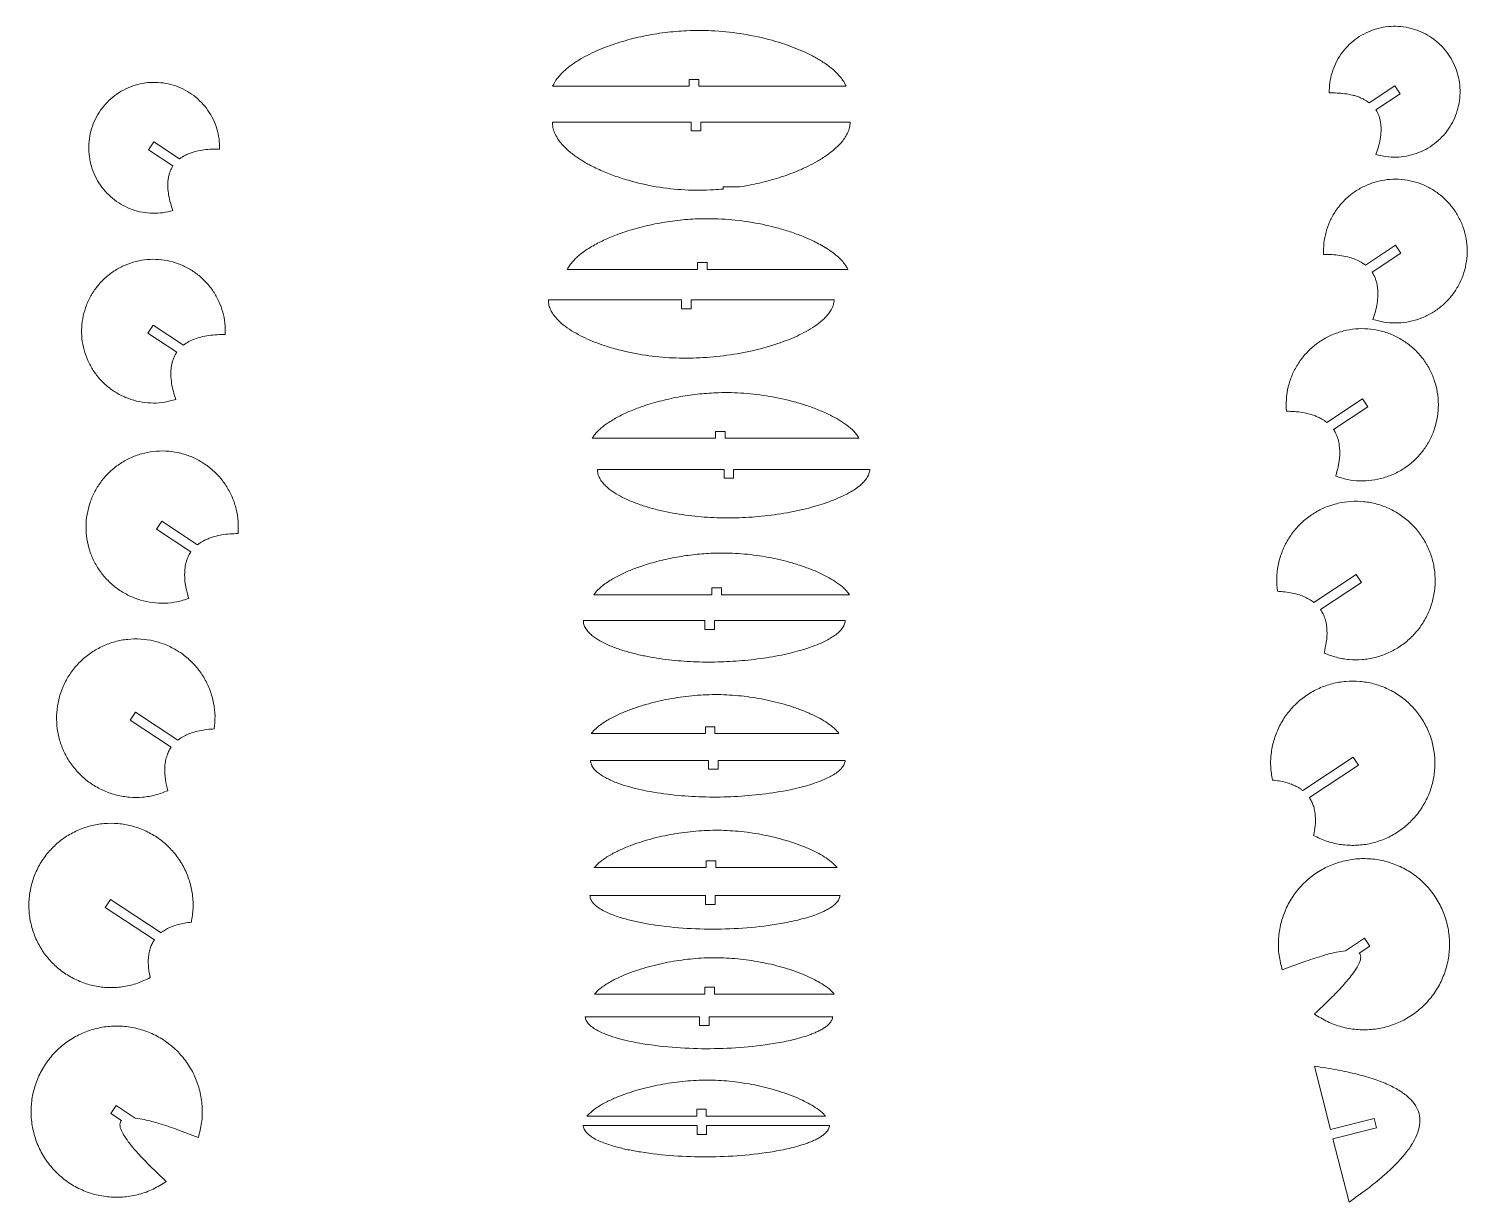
# Model space of a CAD drawing. Header units: millimetres. Extents: x 5 to 1149, y -277 to 912.
# Drawn here: x 5.4 to 456.5, y 113.4 to 481.4 of the extents above; entities that cross this region are included whole.
import ezdxf

# ---------------------------------------------------------------- set-up
doc = ezdxf.new("R2010")
doc.units = ezdxf.units.MM

msp = doc.modelspace()

# ---------------------------------------------------------------- linework, layer by layer
at = {"color": 7, "linetype": 'Continuous', "lineweight": 15}
for p, q in [((212.48, 465.52), (215.48, 465.52)), ((212.48, 463.38), (212.48, 465.52)), ((215.48, 465.52), (215.48, 463.38)), ((212.48, 463.38), (169.65, 463.38)), ((261.68, 463.38), (215.48, 463.38)), ((425.77, 458.18), (433.82, 463.49)), ((435.47, 460.98), (427.85, 455.96)), ((433.82, 463.49), (435.47, 460.98)), ((169.6, 452.14), (213.13, 452.14)), ((213.13, 449.35), (213.13, 452.14)), ((216.13, 452.14), (216.13, 449.35)), ((216.13, 452.14), (262.97, 452.14)), ((216.13, 449.35), (213.13, 449.35)), ((44.61, 445.9), (42.96, 443.39)), ((42.96, 443.39), (50.58, 438.37)), ((52.66, 440.59), (44.61, 445.9)), ((223.13, 431.78), (228.3, 431.78)), ((223.13, 431.12), (223.13, 431.78)), ((424.57, 407.27), (434.05, 413.52)), ((435.7, 411.01), (426.65, 405.05)), ((434.05, 413.52), (435.7, 411.01)), ((215.09, 408.04), (218.09, 408.04)), ((215.09, 405.9), (215.09, 408.04)), ((218.09, 408.04), (218.09, 405.9)), ((215.09, 405.9), (174.2, 405.9)), ((262.29, 405.9), (218.09, 405.9)), ((168.36, 396.37), (210.07, 396.37)), ((210.07, 393.58), (210.07, 396.37)), ((213.07, 393.58), (210.07, 393.58)), ((213.07, 396.37), (213.07, 393.58)), ((213.07, 396.37), (257.95, 396.37)), ((44.37, 388.4), (42.72, 385.89)), ((53.85, 382.14), (44.37, 388.4)), ((42.72, 385.89), (51.76, 379.93)), ((412.48, 357.93), (423.68, 365.33)), ((425.34, 362.82), (414.56, 355.72)), ((423.68, 365.33), (425.34, 362.82)), ((220.78, 352.97), (182.07, 352.97)), ((220.78, 355.11), (223.78, 355.11)), ((220.78, 352.97), (220.78, 355.11)), ((223.78, 355.11), (223.78, 352.97)), ((265.74, 352.97), (223.78, 352.97)), ((183.74, 343.2), (223.41, 343.2)), ((223.41, 340.4), (223.41, 343.2)), ((226.41, 343.2), (226.41, 340.4)), ((226.41, 343.2), (269.14, 343.2)), ((226.41, 340.4), (223.41, 340.4)), ((47.09, 326.96), (45.44, 324.46)), ((58.3, 319.57), (47.09, 326.96)), ((45.44, 324.46), (56.21, 317.36)), ((408.43, 301.46), (421.72, 310.22)), ((423.37, 307.72), (410.52, 299.24)), ((421.72, 310.22), (423.37, 307.72)), ((219.58, 303.89), (182.58, 303.89)), ((219.58, 306.03), (222.58, 306.03)), ((219.58, 303.89), (219.58, 306.03)), ((222.58, 306.03), (222.58, 303.89)), ((262.76, 303.89), (222.58, 303.89)), ((179.32, 295.77), (217.39, 295.77)), ((217.39, 292.98), (217.39, 295.77)), ((220.39, 295.77), (220.39, 292.98)), ((220.39, 295.77), (261.45, 295.77)), ((220.39, 292.98), (217.39, 292.98)), ((38.8, 267.05), (37.15, 264.55)), ((52.09, 258.29), (38.8, 267.05)), ((37.15, 264.55), (50, 256.07)), ((217.56, 262.46), (220.56, 262.46)), ((217.56, 260.32), (217.56, 262.46)), ((220.56, 262.46), (220.56, 260.32)), ((217.56, 260.32), (181.74, 260.32)), ((259.47, 260.32), (220.56, 260.32)), ((404.91, 242.48), (420.75, 252.93)), ((420.75, 252.93), (422.4, 250.43)), ((181.56, 251.95), (218.53, 251.95)), ((218.53, 249.15), (218.53, 251.95)), ((221.53, 249.15), (218.53, 249.15)), ((221.53, 251.95), (221.53, 249.15)), ((221.53, 251.95), (261.44, 251.95)), ((422.4, 250.43), (407, 240.27)), ((217.8, 218.3), (182.73, 218.3)), ((217.8, 220.44), (220.8, 220.44)), ((217.8, 218.3), (217.8, 220.44)), ((220.8, 220.44), (220.8, 218.3)), ((258.88, 218.3), (220.8, 218.3)), ((31, 208.34), (29.35, 205.83)), ((46.84, 197.89), (31, 208.34)), ((181.35, 209.58), (217.62, 209.58)), ((217.62, 206.79), (217.62, 209.58)), ((220.62, 209.58), (220.62, 206.79)), ((220.62, 209.58), (259.79, 209.58)), ((29.35, 205.83), (44.75, 195.67)), ((220.62, 206.79), (217.62, 206.79)), ((418.29, 192.24), (424.29, 196.2)), ((424.29, 196.2), (425.94, 193.69)), ((425.94, 193.69), (422.63, 191.51)), ((217.39, 180.78), (220.39, 180.78)), ((217.39, 178.64), (217.39, 180.78)), ((220.39, 180.78), (220.39, 178.64)), ((217.39, 178.64), (182.76, 178.64)), ((257.99, 178.64), (220.39, 178.64)), ((179.9, 171.55), (215.76, 171.55)), ((215.76, 168.76), (215.76, 171.55)), ((218.76, 171.55), (218.76, 168.76)), ((218.76, 171.55), (257.51, 171.55)), ((218.76, 168.76), (215.76, 168.76)), ((413.66, 136.16), (408.62, 156.04)), ((32.76, 143.68), (31.11, 141.18)), ((31.11, 141.18), (34.42, 138.99)), ((38.76, 139.73), (32.76, 143.68)), ((214.85, 140.38), (180.4, 140.38)), ((214.85, 142.52), (217.85, 142.52)), ((214.85, 140.38), (214.85, 142.52)), ((217.85, 142.52), (217.85, 140.38)), ((255.23, 140.38), (217.85, 140.38)), ((179.26, 137.4), (214.94, 137.4)), ((214.94, 134.61), (214.94, 137.4)), ((217.94, 137.4), (217.94, 134.61)), ((217.94, 137.4), (256.51, 137.4)), ((427.28, 139.61), (413.66, 136.16)), ((428.01, 136.7), (414.4, 133.25)), ((428.01, 136.7), (427.28, 139.61)), ((217.94, 134.61), (214.94, 134.61)), ((419.44, 113.37), (414.4, 133.25))]:
    msp.add_line(p, q, dxfattribs=at)
for points, knots in [([(261.68, 463.38), (261.57, 463.62), (261.24, 464.35), (260.48, 465.54), (259.04, 467.32), (256.9, 469.26), (254.1, 471.22), (250.16, 473.48), (244.95, 475.76), (237.77, 478.08), (229.65, 479.85), (220.68, 480.87), (212.39, 480.93), (204.89, 480.27), (198.16, 479.15), (191.54, 477.5), (186.17, 475.65), (182.02, 473.84), (178.99, 472.27), (176.09, 470.47), (173.81, 468.72), (172.18, 467.12), (170.8, 465.54), (170.09, 464.22), (169.65, 463.38)], [0, 0, 0, 0, 0.00767, 0.023713, 0.04119, 0.074642, 0.108004, 0.141472, 0.20784, 0.274276, 0.362802, 0.451347, 0.538836, 0.605524, 0.672172, 0.738915, 0.805351, 0.838556, 0.871908, 0.905374, 0.938648, 0.956069, 0.972233, 1, 1, 1, 1]), ([(427.86, 441.97), (428.9, 441.71), (430.99, 441.19), (434.22, 441.04), (437.44, 441.36), (440.56, 442.19), (443.52, 443.49), (446.23, 445.24), (448.64, 447.4), (450.68, 449.9), (452.31, 452.69), (453.47, 455.7), (454.16, 458.86), (454.34, 462.08), (454.02, 465.29), (453.2, 468.42), (451.89, 471.39), (450.14, 474.11), (447.99, 476.53), (445.49, 478.57), (442.69, 480.2), (439.68, 481.37), (436.53, 482.06), (433.3, 482.24), (430.09, 481.92), (426.96, 481.1), (424.01, 479.8), (421.28, 478.06), (418.87, 475.91), (416.82, 473.41), (415.19, 470.63), (414.02, 467.61), (413.3, 464.46), (413.24, 462.31), (413.21, 461.24)], [0, 0, 0, 0, 0.0311508, 0.0625053, 0.0936371, 0.1250034, 0.1561335, 0.1874882, 0.2186377, 0.2499677, 0.2811466, 0.3124292, 0.3436581, 0.3748794, 0.4061693, 0.4373484, 0.4687697, 0.5001859, 0.5313226, 0.5626665, 0.5938297, 0.6251356, 0.6563405, 0.6875891, 0.7188521, 0.7500434, 0.7813622, 0.8125156, 0.843868, 0.8750008, 0.9063668, 0.9374964, 0.9688539, 1, 1, 1, 1]), ([(50.57, 424.38), (49.53, 424.12), (47.44, 423.6), (44.21, 423.45), (41, 423.77), (37.88, 424.6), (34.92, 425.9), (32.2, 427.65), (29.79, 429.81), (27.75, 432.31), (26.13, 435.1), (24.96, 438.11), (24.27, 441.27), (24.09, 444.49), (24.41, 447.71), (25.23, 450.83), (26.54, 453.8), (28.29, 456.52), (30.45, 458.94), (32.95, 460.98), (35.74, 462.61), (38.75, 463.78), (41.91, 464.47), (45.13, 464.65), (48.34, 464.33), (51.47, 463.51), (54.43, 462.21), (57.15, 460.47), (59.56, 458.32), (61.61, 455.82), (63.24, 453.04), (64.41, 450.02), (65.13, 446.87), (65.19, 444.72), (65.22, 443.65)], [0, 0, 0, 0, 0.031151, 0.062505, 0.093637, 0.125004, 0.156134, 0.187488, 0.218638, 0.249968, 0.281147, 0.312429, 0.343658, 0.374879, 0.406169, 0.437348, 0.46877, 0.500186, 0.531323, 0.562666, 0.59383, 0.625136, 0.65634, 0.687589, 0.718852, 0.750043, 0.781362, 0.812516, 0.843868, 0.875001, 0.906367, 0.937496, 0.968854, 1, 1, 1, 1]), ([(413.21, 461.24), (414.03, 461.25), (415.67, 461.27), (418.11, 461.06), (420.16, 460.68), (421.78, 460.23), (422.98, 459.78), (424.34, 459.16), (425.23, 458.55), (425.77, 458.18)], [0, 0, 0, 0, 0.186297, 0.373076, 0.55731, 0.659403, 0.756553, 0.849389, 1, 1, 1, 1]), ([(427.85, 455.96), (428.03, 455.67), (428.39, 455.09), (428.79, 454.14), (429.13, 453.08), (429.36, 451.89), (429.49, 450.58), (429.48, 448.86), (429.24, 446.75), (428.69, 444.32), (428.14, 442.75), (427.86, 441.97)], [0, 0, 0, 0, 0.069823, 0.140718, 0.213646, 0.299702, 0.389993, 0.485398, 0.655534, 0.828292, 1, 1, 1, 1]), ([(169.6, 452.14), (169.6, 451.83), (169.61, 450.96), (169.93, 449.53), (170.67, 447.78), (171.83, 446.02), (173.34, 444.3), (175.33, 442.49), (177.8, 440.68), (181.03, 438.74), (184.75, 436.91), (188.97, 435.23), (194.74, 433.36), (202.12, 431.69), (211.11, 430.68), (218.16, 430.7), (222.15, 431.04), (223.13, 431.12)], [0, 0, 0, 0, 0.015145, 0.04202, 0.070757, 0.106815, 0.144023, 0.181739, 0.237217, 0.292303, 0.364613, 0.438734, 0.512843, 0.658769, 0.805581, 0.951873, 1, 1, 1, 1]), ([(228.3, 431.78), (230.37, 432.15), (234.53, 432.89), (240.64, 434.58), (245.72, 436.42), (249.73, 438.23), (252.75, 439.83), (255.62, 441.64), (257.89, 443.4), (259.54, 444.98), (260.68, 446.29), (261.66, 447.68), (262.43, 449.23), (262.89, 450.72), (262.94, 451.73), (262.97, 452.14)], [0, 0, 0, 0, 0.148603, 0.297812, 0.446608, 0.529553, 0.607694, 0.687902, 0.768066, 0.809922, 0.848803, 0.890776, 0.929308, 0.97063, 1, 1, 1, 1]), ([(65.22, 443.65), (64.4, 443.66), (62.76, 443.68), (60.32, 443.47), (58.27, 443.1), (56.65, 442.64), (55.45, 442.19), (54.09, 441.57), (53.21, 440.96), (52.66, 440.59)], [0, 0, 0, 0, 0.186295, 0.373076, 0.55731, 0.659402, 0.756552, 0.849388, 1, 1, 1, 1]), ([(50.58, 438.37), (50.4, 438.08), (50.05, 437.5), (49.64, 436.55), (49.3, 435.49), (49.07, 434.3), (48.95, 432.99), (48.95, 431.27), (49.19, 429.16), (49.74, 426.73), (50.29, 425.16), (50.57, 424.38)], [0, 0, 0, 0, 0.069823, 0.140718, 0.213645, 0.299702, 0.389993, 0.485398, 0.655533, 0.828292, 1, 1, 1, 1]), ([(426.94, 390.24), (428.08, 389.92), (430.38, 389.28), (433.96, 389.03), (437.54, 389.31), (441.02, 390.16), (444.33, 391.55), (447.38, 393.44), (450.09, 395.79), (452.39, 398.54), (454.23, 401.62), (455.56, 404.94), (456.35, 408.44), (456.58, 412.02), (456.24, 415.59), (455.34, 419.07), (453.89, 422.36), (451.94, 425.38), (449.55, 428.06), (446.76, 430.31), (443.65, 432.11), (440.3, 433.38), (436.79, 434.11), (433.21, 434.28), (429.64, 433.88), (426.19, 432.92), (422.93, 431.43), (419.94, 429.44), (417.31, 427), (415.1, 424.18), (413.36, 421.05), (412.14, 417.67), (411.43, 414.15), (411.44, 411.77), (411.44, 410.58)], [0, 0, 0, 0, 0.031133, 0.062499, 0.09363, 0.12499, 0.156133, 0.187467, 0.21864, 0.249946, 0.28115, 0.312408, 0.34366, 0.374869, 0.40617, 0.437346, 0.468768, 0.500183, 0.53132, 0.562669, 0.593826, 0.625147, 0.656335, 0.687613, 0.718845, 0.75007, 0.781356, 0.812537, 0.843864, 0.875017, 0.906369, 0.937504, 0.968869, 1, 1, 1, 1]), ([(262.29, 405.9), (262.27, 405.94), (262.03, 406.45), (261.43, 407.41), (259.73, 409.48), (256.75, 411.89), (252.75, 414.22), (248.68, 416.09), (244.66, 417.59), (239.19, 419.26), (232.22, 420.78), (223.73, 421.78), (215.9, 421.91), (208.81, 421.35), (202.5, 420.39), (196.25, 418.95), (190.78, 417.22), (186.14, 415.33), (182.3, 413.39), (179.44, 411.54), (177.5, 409.97), (176.32, 408.84), (175.27, 407.64), (174.58, 406.62), (174.27, 406.04), (174.2, 405.9)], [0, 0, 0, 0, 0.001403, 0.017318, 0.034902, 0.084375, 0.134717, 0.178179, 0.222843, 0.267506, 0.355318, 0.443473, 0.531795, 0.597606, 0.663382, 0.729491, 0.795929, 0.840927, 0.884723, 0.92886, 0.946078, 0.962101, 0.979445, 0.995299, 1, 1, 1, 1]), ([(411.44, 410.58), (412.29, 410.58), (414.01, 410.59), (416.56, 410.35), (418.93, 409.91), (421.02, 409.25), (422.89, 408.43), (424, 407.66), (424.57, 407.27)], [0, 0, 0, 0, 0.1862234, 0.3729896, 0.5571941, 0.7082829, 0.8491001, 1, 1, 1, 1]), ([(51.47, 365.12), (50.33, 364.8), (48.03, 364.16), (44.45, 363.91), (40.87, 364.19), (37.39, 365.04), (34.08, 366.43), (31.04, 368.32), (28.33, 370.67), (26.02, 373.42), (24.18, 376.49), (22.85, 379.82), (22.06, 383.32), (21.83, 386.9), (22.18, 390.47), (23.08, 393.95), (24.52, 397.24), (26.47, 400.26), (28.87, 402.94), (31.65, 405.19), (34.76, 406.98), (38.11, 408.26), (41.62, 408.99), (45.21, 409.16), (48.77, 408.76), (52.22, 407.8), (55.48, 406.3), (58.47, 404.31), (61.1, 401.88), (63.32, 399.06), (65.06, 395.92), (66.28, 392.55), (66.98, 389.03), (66.98, 386.64), (66.98, 385.46)], [0, 0, 0, 0, 0.031133, 0.062499, 0.09363, 0.12499, 0.156133, 0.187467, 0.21864, 0.249946, 0.28115, 0.312408, 0.34366, 0.374869, 0.40617, 0.437346, 0.468768, 0.500183, 0.531321, 0.562669, 0.593826, 0.625147, 0.656335, 0.687613, 0.718845, 0.75007, 0.781355, 0.812538, 0.843864, 0.875017, 0.906369, 0.937504, 0.968869, 1, 1, 1, 1]), ([(426.65, 405.05), (426.86, 404.71), (427.27, 404.07), (427.71, 403.03), (428.07, 401.92), (428.33, 400.68), (428.48, 399.31), (428.51, 397.5), (428.29, 395.29), (427.76, 392.73), (427.21, 391.07), (426.94, 390.24)], [0, 0, 0, 0, 0.077903, 0.148101, 0.220397, 0.305862, 0.395337, 0.489648, 0.658484, 0.829741, 1, 1, 1, 1]), ([(168.36, 396.37), (168.37, 395.95), (168.38, 395.26), (168.61, 394.31), (168.96, 393.3), (169.61, 392.1), (170.91, 390.37), (172.91, 388.5), (175.57, 386.65), (179.32, 384.55), (184.27, 382.47), (191.1, 380.4), (198.78, 378.87), (207.27, 378.03), (215.82, 378.05), (224.36, 378.84), (232.81, 380.39), (239.39, 382.26), (244.09, 384.02), (247.05, 385.33), (249.89, 386.82), (252.18, 388.28), (253.89, 389.61), (255.1, 390.72), (256.17, 391.92), (257.1, 393.29), (257.75, 394.76), (257.93, 395.84), (257.95, 396.37), (257.95, 396.37)], [0, 0, 0, 0, 0.012248, 0.020175, 0.028371, 0.043426, 0.059958, 0.091479, 0.122862, 0.15436, 0.216822, 0.279368, 0.362584, 0.445411, 0.528272, 0.611869, 0.695645, 0.778984, 0.811517, 0.842123, 0.873597, 0.905028, 0.921465, 0.936666, 0.95323, 0.968239, 0.984651, 0.999833, 1, 1, 1, 1]), ([(66.98, 385.46), (66.12, 385.46), (64.4, 385.47), (61.85, 385.23), (59.49, 384.79), (57.39, 384.13), (55.52, 383.31), (54.42, 382.54), (53.85, 382.14)], [0, 0, 0, 0, 0.186223, 0.372989, 0.557193, 0.708283, 0.849099, 1, 1, 1, 1]), ([(415.25, 341.08), (416.47, 340.69), (418.91, 339.91), (422.75, 339.5), (426.61, 339.67), (430.38, 340.47), (433.98, 341.86), (437.31, 343.8), (440.28, 346.26), (442.82, 349.16), (444.87, 352.43), (446.36, 355.99), (447.26, 359.74), (447.55, 363.59), (447.22, 367.43), (446.28, 371.17), (444.74, 374.73), (442.65, 377.98), (440.07, 380.86), (437.07, 383.27), (433.72, 385.18), (430.11, 386.53), (426.32, 387.28), (422.47, 387.41), (418.64, 386.92), (414.94, 385.83), (411.47, 384.15), (408.31, 381.95), (405.54, 379.26), (403.24, 376.16), (401.46, 372.74), (400.27, 369.07), (399.64, 365.26), (399.74, 362.7), (399.79, 361.42)], [0, 0, 0, 0, 0.031142, 0.062487, 0.093646, 0.124969, 0.156151, 0.187436, 0.218657, 0.249914, 0.281163, 0.31238, 0.343669, 0.374855, 0.406174, 0.43734, 0.468761, 0.500178, 0.531316, 0.562667, 0.593818, 0.62515, 0.656323, 0.687628, 0.718829, 0.750098, 0.781335, 0.812565, 0.843841, 0.875044, 0.906347, 0.937515, 0.968851, 1, 1, 1, 1]), ([(51.76, 379.93), (51.55, 379.59), (51.15, 378.94), (50.7, 377.91), (50.34, 376.8), (50.08, 375.56), (49.93, 374.19), (49.91, 372.38), (50.12, 370.16), (50.66, 367.6), (51.2, 365.94), (51.47, 365.12)], [0, 0, 0, 0, 0.077903, 0.1481, 0.220397, 0.305862, 0.395337, 0.489648, 0.658484, 0.829741, 1, 1, 1, 1]), ([(265.74, 352.97), (265.53, 353.32), (265.08, 354.05), (263.84, 355.47), (261.97, 357.09), (259.44, 358.76), (256.52, 360.35), (253.16, 361.85), (249.39, 363.24), (244.25, 364.79), (237.68, 366.23), (229.72, 367.2), (222.37, 367.37), (215.72, 366.91), (209.76, 366.08), (203.87, 364.82), (198.72, 363.31), (194.32, 361.66), (190.66, 359.99), (187.89, 358.4), (185.98, 357.06), (184.79, 356.11), (183.7, 355.08), (182.77, 354.04), (182.28, 353.29), (182.07, 352.97)], [0, 0, 0, 0, 0.013488, 0.028371, 0.061748, 0.094826, 0.127957, 0.171315, 0.215831, 0.260239, 0.348285, 0.436891, 0.524112, 0.590013, 0.656288, 0.722309, 0.78824, 0.833179, 0.876927, 0.920751, 0.937955, 0.954023, 0.970721, 0.987359, 1, 1, 1, 1]), ([(399.79, 361.42), (400.63, 361.4), (402.31, 361.37), (404.81, 361.07), (406.9, 360.61), (408.55, 360.08), (409.77, 359.58), (411.11, 358.92), (411.96, 358.3), (412.48, 357.93)], [0, 0, 0, 0, 0.1883375, 0.3771912, 0.5636334, 0.6665572, 0.7647974, 0.8589842, 1, 1, 1, 1]), ([(414.56, 355.72), (414.79, 355.36), (415.2, 354.71), (415.66, 353.68), (416.1, 352.38), (416.44, 350.7), (416.6, 348.04), (416.29, 344.77), (415.6, 342.3), (415.25, 341.08)], [0, 0, 0, 0, 0.08282, 0.152513, 0.224255, 0.353515, 0.491913, 0.749408, 1, 1, 1, 1]), ([(55.52, 302.72), (54.3, 302.33), (51.86, 301.55), (48.02, 301.14), (44.16, 301.31), (40.39, 302.11), (36.79, 303.49), (33.46, 305.44), (30.49, 307.9), (27.95, 310.8), (25.9, 314.07), (24.41, 317.63), (23.51, 321.38), (23.22, 325.22), (23.55, 329.07), (24.49, 332.81), (26.03, 336.36), (28.12, 339.62), (30.7, 342.49), (33.7, 344.91), (37.05, 346.82), (40.66, 348.17), (44.45, 348.92), (48.3, 349.05), (52.13, 348.56), (55.83, 347.47), (59.3, 345.79), (62.47, 343.58), (65.23, 340.9), (67.53, 337.8), (69.31, 334.37), (70.5, 330.71), (71.13, 326.9), (71.03, 324.33), (70.98, 323.06)], [0, 0, 0, 0, 0.031143, 0.062487, 0.093646, 0.124968, 0.156151, 0.187436, 0.218657, 0.249914, 0.281163, 0.31238, 0.343669, 0.374855, 0.406174, 0.43734, 0.468761, 0.500178, 0.531316, 0.562666, 0.593818, 0.62515, 0.656323, 0.687628, 0.718828, 0.750098, 0.781335, 0.812565, 0.843841, 0.875044, 0.906347, 0.937515, 0.968851, 1, 1, 1, 1]), ([(183.74, 343.2), (183.74, 343.08), (183.73, 342.49), (183.93, 341.4), (184.57, 340.05), (185.46, 338.84), (186.54, 337.75), (188.1, 336.46), (190.26, 335.09), (193.25, 333.59), (196.66, 332.24), (200.48, 331.04), (205.67, 329.74), (212.25, 328.62), (220.2, 327.95), (228.2, 327.92), (236.21, 328.5), (244.16, 329.67), (250.41, 331.11), (254.9, 332.5), (257.77, 333.54), (260.54, 334.72), (262.96, 335.98), (264.97, 337.28), (266.57, 338.55), (267.85, 339.92), (268.73, 341.35), (269.08, 342.47), (269.13, 343.07), (269.14, 343.2)], [0, 0, 0, 0, 0.003628, 0.0184622, 0.0342792, 0.0502976, 0.0654185, 0.082069, 0.1138024, 0.1453619, 0.1869029, 0.2285024, 0.2710947, 0.3545819, 0.4374203, 0.5212016, 0.6051152, 0.6893173, 0.7730527, 0.8059111, 0.8367862, 0.8685939, 0.9003493, 0.9221998, 0.9436747, 0.9641153, 0.9809333, 0.9960123, 1, 1, 1, 1]), ([(411.6, 285.59), (412.87, 285.1), (415.41, 284.12), (419.47, 283.47), (423.57, 283.45), (427.62, 284.11), (431.5, 285.43), (435.12, 287.36), (438.37, 289.85), (441.17, 292.85), (443.44, 296.26), (445.12, 300), (446.17, 303.96), (446.56, 308.05), (446.27, 312.14), (445.31, 316.13), (443.72, 319.92), (441.52, 323.39), (438.78, 326.45), (435.59, 329.02), (432.01, 331.03), (428.16, 332.43), (424.12, 333.18), (420.03, 333.26), (415.97, 332.67), (412.06, 331.42), (408.41, 329.55), (405.12, 327.1), (402.27, 324.15), (399.95, 320.78), (398.2, 317.07), (397.1, 313.12), (396.61, 309.04), (396.85, 306.33), (396.97, 304.97)], [0, 0, 0, 0, 0.031235, 0.062472, 0.09373, 0.124944, 0.156223, 0.18742, 0.218717, 0.2499, 0.28121, 0.312377, 0.343703, 0.374857, 0.406195, 0.437344, 0.468759, 0.500174, 0.531312, 0.562658, 0.593803, 0.625141, 0.656296, 0.687622, 0.718789, 0.750102, 0.781282, 0.812578, 0.843775, 0.875055, 0.906269, 0.937525, 0.968763, 1, 1, 1, 1]), ([(70.98, 323.06), (70.14, 323.04), (68.46, 323.01), (65.96, 322.71), (63.87, 322.25), (62.22, 321.72), (61, 321.22), (59.66, 320.55), (58.81, 319.94), (58.3, 319.57)], [0, 0, 0, 0, 0.1883359, 0.3771895, 0.5636335, 0.6665563, 0.7647971, 0.8589837, 1, 1, 1, 1]), ([(56.21, 317.36), (55.98, 317), (55.57, 316.35), (55.11, 315.31), (54.67, 314.02), (54.33, 312.33), (54.17, 309.68), (54.48, 306.41), (55.18, 303.94), (55.52, 302.72)], [0, 0, 0, 0, 0.08282, 0.152513, 0.224254, 0.353515, 0.491913, 0.749408, 1, 1, 1, 1]), ([(262.76, 303.89), (262.59, 304.13), (262.23, 304.65), (261.18, 305.83), (259.46, 307.28), (257.05, 308.85), (254.27, 310.33), (251.08, 311.74), (247.52, 313.04), (242.65, 314.51), (236.44, 315.89), (228.92, 316.85), (221.98, 317.06), (215.7, 316.7), (210.04, 315.99), (204.44, 314.89), (199.53, 313.56), (195.3, 312.1), (191.78, 310.63), (188.96, 309.18), (186.81, 307.84), (185.27, 306.71), (183.79, 305.44), (183, 304.42), (182.58, 303.89)], [0, 0, 0, 0, 0.01036, 0.02163, 0.054817, 0.087906, 0.121128, 0.164127, 0.20837, 0.252574, 0.340417, 0.428542, 0.515136, 0.58062, 0.646588, 0.712518, 0.778282, 0.822913, 0.867478, 0.910376, 0.932859, 0.955129, 0.976607, 1, 1, 1, 1]), ([(396.97, 304.97), (397.75, 304.92), (399.31, 304.83), (401.63, 304.45), (403.76, 303.9), (405.63, 303.18), (407.16, 302.39), (408.04, 301.75), (408.43, 301.46)], [0, 0, 0, 0, 0.19276, 0.385751, 0.576918, 0.7325, 0.879004, 1, 1, 1, 1]), ([(410.52, 299.24), (410.8, 298.8), (411.36, 297.89), (411.96, 296.32), (412.37, 294.57), (412.6, 292.11), (412.42, 289.06), (411.87, 286.73), (411.6, 285.59)], [0, 0, 0, 0, 0.111154, 0.226166, 0.355246, 0.492781, 0.749724, 1, 1, 1, 1]), ([(179.32, 295.77), (179.32, 295.6), (179.33, 294.97), (179.58, 294.11), (180.04, 293.25), (180.59, 292.46), (181.44, 291.56), (182.93, 290.34), (185.02, 289.07), (187.9, 287.73), (191.17, 286.54), (194.84, 285.5), (199.82, 284.37), (206.13, 283.4), (213.76, 282.79), (221.42, 282.72), (229.09, 283.14), (236.7, 284.05), (242.69, 285.2), (247.02, 286.32), (249.83, 287.18), (252.52, 288.15), (254.88, 289.19), (256.84, 290.25), (258.45, 291.31), (259.81, 292.47), (260.67, 293.55), (261.12, 294.4), (261.36, 295.06), (261.42, 295.52), (261.45, 295.77)], [0, 0, 0, 0, 0.005724, 0.020888, 0.029066, 0.03783, 0.052886, 0.069841, 0.101774, 0.133562, 0.175352, 0.217193, 0.260182, 0.344559, 0.428826, 0.513995, 0.598719, 0.683628, 0.768056, 0.801028, 0.832002, 0.865597, 0.895833, 0.917752, 0.939325, 0.959794, 0.97687, 0.984538, 0.991793, 1, 1, 1, 1]), ([(48.92, 242.42), (47.65, 241.93), (45.1, 240.95), (41.05, 240.3), (36.95, 240.28), (32.9, 240.94), (29.02, 242.25), (25.4, 244.19), (22.15, 246.68), (19.35, 249.68), (17.08, 253.09), (15.39, 256.83), (14.35, 260.79), (13.96, 264.88), (14.25, 268.96), (15.2, 272.96), (16.8, 276.75), (19, 280.22), (21.74, 283.28), (24.93, 285.85), (28.51, 287.86), (32.36, 289.26), (36.39, 290.01), (40.49, 290.09), (44.55, 289.49), (48.45, 288.25), (52.1, 286.37), (55.4, 283.93), (58.25, 280.98), (60.57, 277.61), (62.32, 273.9), (63.42, 269.95), (63.91, 265.87), (63.67, 263.16), (63.55, 261.8)], [0, 0, 0, 0, 0.031235, 0.062472, 0.09373, 0.124944, 0.156223, 0.18742, 0.218717, 0.2499, 0.28121, 0.312377, 0.343703, 0.374857, 0.406195, 0.437343, 0.468759, 0.500174, 0.531312, 0.562658, 0.593803, 0.625141, 0.656295, 0.687622, 0.718789, 0.750102, 0.781282, 0.812578, 0.843775, 0.875055, 0.906269, 0.937525, 0.968763, 1, 1, 1, 1]), ([(408.32, 228.4), (409.64, 227.77), (412.26, 226.51), (416.53, 225.49), (420.88, 225.16), (425.24, 225.58), (429.45, 226.72), (433.42, 228.56), (437.02, 231.04), (440.16, 234.09), (442.73, 237.62), (444.67, 241.54), (445.93, 245.73), (446.46, 250.07), (446.26, 254.43), (445.32, 258.71), (443.67, 262.77), (441.36, 266.5), (438.45, 269.78), (435.05, 272.51), (431.22, 274.64), (427.1, 276.09), (422.79, 276.83), (418.42, 276.83), (414.1, 276.09), (409.98, 274.64), (406.16, 272.51), (402.75, 269.78), (399.85, 266.5), (397.55, 262.79), (395.89, 258.73), (394.96, 254.47), (394.71, 250.09), (395.16, 247.22), (395.39, 245.78)], [0, 0, 0, 0, 0.03135, 0.062479, 0.093828, 0.124957, 0.156306, 0.187436, 0.218785, 0.249915, 0.281263, 0.312394, 0.343742, 0.374872, 0.40622, 0.437352, 0.468755, 0.500168, 0.531308, 0.562647, 0.593786, 0.625126, 0.656264, 0.687605, 0.718743, 0.750084, 0.781221, 0.812563, 0.843699, 0.875042, 0.906177, 0.937519, 0.968656, 1, 1, 1, 1]), ([(259.47, 260.32), (259.34, 260.5), (259.05, 260.88), (258.11, 261.91), (256.49, 263.25), (254.15, 264.74), (251.46, 266.15), (248.38, 267.49), (244.92, 268.74), (240.22, 270.15), (234.25, 271.48), (226.99, 272.43), (219.67, 272.68), (212.35, 272.2), (205.12, 271.09), (199.18, 269.62), (194.52, 268.09), (191.1, 266.74), (188.35, 265.41), (186.22, 264.17), (184.69, 263.14), (183.12, 261.92), (182.23, 260.89), (181.74, 260.32)], [0, 0, 0, 0, 0.008155, 0.016906, 0.05021, 0.083397, 0.116376, 0.159532, 0.204038, 0.248576, 0.336028, 0.423593, 0.511465, 0.599163, 0.686706, 0.774279, 0.819026, 0.862813, 0.906413, 0.928858, 0.95122, 0.97288, 1, 1, 1, 1]), ([(63.55, 261.8), (62.77, 261.75), (61.2, 261.66), (58.89, 261.28), (56.76, 260.73), (54.89, 260.01), (53.36, 259.22), (52.48, 258.58), (52.09, 258.29)], [0, 0, 0, 0, 0.192761, 0.385751, 0.576919, 0.732501, 0.879004, 1, 1, 1, 1]), ([(50, 256.07), (49.72, 255.63), (49.15, 254.72), (48.56, 253.15), (48.15, 251.4), (47.92, 248.94), (48.09, 245.89), (48.65, 243.56), (48.92, 242.42)], [0, 0, 0, 0, 0.111153, 0.226166, 0.355246, 0.492781, 0.749723, 1, 1, 1, 1]), ([(181.56, 251.95), (181.56, 251.92), (181.56, 251.46), (181.72, 250.76), (182.14, 249.93), (182.68, 249.17), (183.51, 248.32), (184.74, 247.38), (186.21, 246.5), (187.87, 245.68), (190.12, 244.76), (193.02, 243.8), (196.57, 242.88), (201.88, 241.79), (208.95, 240.85), (217.77, 240.36), (226.63, 240.49), (235.45, 241.23), (242.23, 242.3), (246.91, 243.35), (249.65, 244.09), (252.28, 244.92), (254.61, 245.82), (256.55, 246.73), (258.16, 247.66), (259.55, 248.69), (260.47, 249.65), (260.98, 250.43), (261.26, 251.04), (261.4, 251.55), (261.43, 251.86), (261.44, 251.95)], [0, 0, 0, 0, 0.000747, 0.015937, 0.024121, 0.032958, 0.047943, 0.065079, 0.086125, 0.107144, 0.128959, 0.169989, 0.212733, 0.25569, 0.357084, 0.458533, 0.560876, 0.662808, 0.764255, 0.79738, 0.828489, 0.862256, 0.892643, 0.914657, 0.936348, 0.956899, 0.974198, 0.981866, 0.989037, 0.997149, 1, 1, 1, 1]), ([(395.39, 245.78), (396.11, 245.69), (397.5, 245.53), (399.5, 245.09), (401.28, 244.52), (402.85, 243.82), (404.03, 243.14), (404.67, 242.66), (404.91, 242.48)], [0, 0, 0, 0, 0.212721, 0.412433, 0.60077, 0.761826, 0.914907, 1, 1, 1, 1]), ([(407, 240.27), (407.24, 239.88), (407.73, 239.1), (408.27, 237.75), (408.67, 236.24), (408.95, 234.11), (408.9, 231.45), (408.51, 229.41), (408.32, 228.4)], [0, 0, 0, 0, 0.110754, 0.224857, 0.354535, 0.491964, 0.74922, 1, 1, 1, 1]), ([(43.43, 183.8), (42.11, 183.17), (39.49, 181.91), (35.22, 180.9), (30.87, 180.56), (26.51, 180.98), (22.3, 182.13), (18.33, 183.97), (14.73, 186.44), (11.59, 189.5), (9.02, 193.03), (7.08, 196.95), (5.82, 201.13), (5.29, 205.48), (5.49, 209.84), (6.43, 214.12), (8.08, 218.18), (10.39, 221.9), (13.3, 225.18), (16.71, 227.92), (20.53, 230.04), (24.65, 231.49), (28.97, 232.23), (33.33, 232.23), (37.65, 231.49), (41.77, 230.04), (45.59, 227.92), (49, 225.18), (51.9, 221.9), (54.21, 218.19), (55.86, 214.14), (56.79, 209.88), (57.04, 205.5), (56.59, 202.62), (56.36, 201.18)], [0, 0, 0, 0, 0.03135, 0.062479, 0.093828, 0.124957, 0.156306, 0.187436, 0.218785, 0.249915, 0.281263, 0.312394, 0.343742, 0.374872, 0.40622, 0.437352, 0.468755, 0.500168, 0.531308, 0.562647, 0.593786, 0.625126, 0.656264, 0.687605, 0.718743, 0.750084, 0.781221, 0.812563, 0.843699, 0.875042, 0.906177, 0.937519, 0.968656, 1, 1, 1, 1]), ([(258.88, 218.3), (258.76, 218.46), (258.5, 218.78), (257.59, 219.73), (256.01, 221.01), (253.71, 222.44), (251.06, 223.81), (248.03, 225.1), (244.64, 226.31), (240.04, 227.67), (234.19, 228.96), (227.07, 229.88), (219.91, 230.13), (212.76, 229.67), (205.67, 228.59), (199.82, 227.17), (195.23, 225.68), (191.88, 224.37), (189.16, 223.08), (187.08, 221.91), (185.57, 220.91), (184.06, 219.77), (183.2, 218.82), (182.73, 218.3)], [0, 0, 0, 0, 0.0072837, 0.0150552, 0.0485112, 0.0816817, 0.1148953, 0.1583229, 0.2029062, 0.2472862, 0.3350483, 0.4233902, 0.5113488, 0.598489, 0.6870131, 0.7752931, 0.8200043, 0.8647427, 0.9079285, 0.9304885, 0.9528577, 0.9744142, 1, 1, 1, 1]), ([(408.57, 172.4), (409.89, 171.55), (412.56, 169.86), (417.03, 168.25), (421.7, 167.41), (426.45, 167.4), (431.12, 168.22), (435.58, 169.86), (439.68, 172.24), (443.3, 175.31), (446.33, 178.96), (448.67, 183.1), (450.25, 187.57), (451.03, 192.25), (450.96, 196.99), (450.07, 201.66), (448.38, 206.11), (445.92, 210.18), (442.79, 213.76), (439.1, 216.73), (434.93, 219.01), (430.44, 220.52), (425.74, 221.22), (421, 221.09), (416.35, 220.13), (411.94, 218.37), (407.91, 215.86), (404.38, 212.7), (401.46, 208.95), (399.24, 204.76), (397.79, 200.24), (397.17, 195.54), (397.32, 190.78), (398.12, 187.73), (398.51, 186.2)], [0, 0, 0, 0, 0.031187, 0.062476, 0.093694, 0.124952, 0.156203, 0.187427, 0.21871, 0.249903, 0.281213, 0.31238, 0.343709, 0.374859, 0.4062, 0.43734, 0.468725, 0.500144, 0.531298, 0.562637, 0.593778, 0.625125, 0.656261, 0.68761, 0.718748, 0.750092, 0.781238, 0.812571, 0.843733, 0.875048, 0.906232, 0.937525, 0.968739, 1, 1, 1, 1]), ([(181.35, 209.58), (181.35, 209.57), (181.37, 209.13), (181.54, 208.46), (181.99, 207.68), (182.55, 206.96), (183.4, 206.18), (185.24, 204.89), (188.13, 203.55), (191.94, 202.3), (195.85, 201.33), (201.99, 200.15), (210.47, 199.2), (221.19, 198.88), (231.9, 199.41), (239.93, 200.46), (245.22, 201.55), (247.93, 202.2), (250.53, 202.96), (252.7, 203.73), (254.34, 204.42), (255.6, 205.03), (256.77, 205.71), (257.92, 206.53), (258.75, 207.32), (259.28, 208.07), (259.58, 208.65), (259.74, 209.16), (259.78, 209.49), (259.79, 209.58)], [0, 0, 0, 0, 0.000524, 0.01552, 0.023709, 0.03264, 0.047515, 0.064637, 0.111834, 0.159919, 0.206671, 0.254777, 0.381622, 0.50847, 0.634938, 0.761583, 0.794999, 0.826364, 0.860445, 0.891083, 0.907965, 0.923492, 0.940684, 0.955894, 0.973444, 0.981152, 0.988313, 0.996528, 1, 1, 1, 1]), ([(56.36, 201.18), (55.64, 201.1), (54.25, 200.94), (52.25, 200.49), (50.47, 199.92), (48.91, 199.23), (47.73, 198.55), (47.08, 198.06), (46.84, 197.89)], [0, 0, 0, 0, 0.21272, 0.412432, 0.600768, 0.761824, 0.914907, 1, 1, 1, 1]), ([(44.75, 195.67), (44.51, 195.29), (44.02, 194.51), (43.48, 193.16), (43.08, 191.65), (42.8, 189.51), (42.85, 186.86), (43.24, 184.81), (43.43, 183.8)], [0, 0, 0, 0, 0.110754, 0.224857, 0.354535, 0.491964, 0.74922, 1, 1, 1, 1]), ([(257.99, 178.64), (257.89, 178.76), (257.68, 179.01), (256.83, 179.9), (255.31, 181.13), (253.04, 182.54), (250.43, 183.88), (247.45, 185.15), (244.13, 186.34), (239.6, 187.69), (233.84, 188.96), (226.84, 189.89), (219.8, 190.16), (212.76, 189.74), (205.77, 188.71), (200, 187.34), (195.49, 185.92), (192.18, 184.67), (189.5, 183.45), (187.44, 182.34), (185.93, 181.4), (184.3, 180.25), (183.33, 179.23), (182.76, 178.64)], [0, 0, 0, 0, 0.005957, 0.012245, 0.045604, 0.078714, 0.111931, 0.15519, 0.199635, 0.2439, 0.331599, 0.419832, 0.507463, 0.5945, 0.683035, 0.771169, 0.815859, 0.859697, 0.903323, 0.925668, 0.94743, 0.969429, 1, 1, 1, 1]), ([(398.51, 186.2), (400.74, 187.06), (404.82, 188.64), (410.47, 190.51), (414.83, 191.73), (417.34, 192.1), (418.29, 192.24)], [0, 0, 0, 0, 0.346175, 0.632984, 0.861195, 1, 1, 1, 1]), ([(422.63, 191.51), (422.68, 191.45), (422.89, 191.22), (423.12, 190.65), (423.11, 189.78), (422.76, 188.53), (421.89, 186.85), (420.14, 184.33), (417.34, 181.05), (413.35, 176.9), (410.26, 173.99), (408.57, 172.4)], [0, 0, 0, 0, 0.0091576, 0.0382184, 0.0716622, 0.1131116, 0.1942426, 0.3007943, 0.4845965, 0.7174274, 1, 1, 1, 1]), ([(179.9, 171.55), (179.91, 171.47), (179.93, 171.17), (180.06, 170.66), (180.35, 170.04), (180.87, 169.32), (181.69, 168.52), (183.15, 167.49), (185.17, 166.46), (187.91, 165.41), (191, 164.49), (194.43, 163.7), (200.24, 162.63), (208.48, 161.73), (219.09, 161.38), (229.7, 161.85), (237.66, 162.82), (242.9, 163.83), (245.57, 164.44), (248.15, 165.14), (250.3, 165.86), (251.92, 166.51), (253.17, 167.08), (254.35, 167.72), (255.5, 168.49), (256.35, 169.24), (256.91, 169.94), (257.23, 170.5), (257.44, 171.04), (257.49, 171.41), (257.51, 171.55)], [0, 0, 0, 0, 0.002977, 0.010672, 0.018804, 0.02766, 0.042487, 0.05977, 0.091757, 0.123672, 0.165581, 0.207486, 0.250671, 0.377988, 0.505348, 0.632707, 0.760015, 0.793404, 0.824747, 0.8588, 0.889428, 0.906289, 0.921807, 0.938981, 0.954182, 0.971762, 0.979455, 0.986567, 0.994832, 1, 1, 1, 1]), ([(48.48, 119.88), (47.15, 119.04), (44.49, 117.34), (40.01, 115.74), (35.35, 114.89), (30.6, 114.88), (25.93, 115.71), (21.47, 117.34), (17.37, 119.72), (13.75, 122.79), (10.72, 126.45), (8.38, 130.58), (6.8, 135.05), (6.02, 139.74), (6.08, 144.48), (6.98, 149.15), (8.67, 153.59), (11.13, 157.67), (14.25, 161.25), (17.95, 164.22), (22.12, 166.49), (26.61, 168.01), (31.31, 168.71), (36.05, 168.58), (40.7, 167.61), (45.11, 165.86), (49.14, 163.35), (52.67, 160.18), (55.59, 156.43), (57.81, 152.24), (59.26, 147.72), (59.88, 143.02), (59.73, 138.26), (58.93, 135.21), (58.54, 133.68)], [0, 0, 0, 0, 0.031187, 0.062476, 0.093694, 0.124952, 0.156203, 0.187428, 0.21871, 0.249903, 0.281213, 0.31238, 0.343709, 0.374859, 0.4062, 0.43734, 0.468725, 0.500144, 0.531298, 0.562637, 0.593778, 0.625125, 0.656261, 0.68761, 0.718748, 0.750092, 0.781238, 0.812571, 0.843733, 0.875048, 0.906232, 0.937525, 0.968739, 1, 1, 1, 1]), ([(408.62, 156.04), (410.99, 155.68), (415.46, 154.99), (421.7, 153.63), (427.11, 152.09), (431.67, 150.35), (435.39, 148.4), (438.29, 146.24), (440.36, 143.83), (441.54, 141.15), (441.78, 138.24), (441.1, 135.18), (439.56, 131.97), (437.18, 128.6), (433.96, 125.04), (429.9, 121.28), (425.01, 117.32), (421.37, 114.74), (419.44, 113.37)], [0, 0, 0, 0, 0.096234, 0.181722, 0.256768, 0.321827, 0.377592, 0.425169, 0.466329, 0.503763, 0.54098, 0.581546, 0.628265, 0.683006, 0.746935, 0.820787, 0.905035, 1, 1, 1, 1]), ([(255.23, 140.38), (255.14, 140.49), (254.94, 140.72), (254.12, 141.58), (252.61, 142.79), (250.35, 144.19), (247.75, 145.52), (244.79, 146.79), (241.48, 147.96), (236.98, 149.3), (231.25, 150.57), (224.29, 151.5), (217.29, 151.76), (210.28, 151.35), (203.33, 150.33), (197.59, 148.98), (193.1, 147.58), (189.8, 146.34), (187.12, 145.12), (185.04, 144.01), (183.54, 143.08), (181.93, 141.95), (180.97, 140.96), (180.4, 140.38)], [0, 0, 0, 0, 0.005558, 0.011406, 0.044774, 0.077914, 0.111186, 0.15444, 0.198896, 0.243186, 0.331004, 0.419308, 0.506951, 0.594112, 0.68276, 0.770892, 0.815567, 0.859513, 0.903429, 0.925974, 0.948252, 0.969699, 1, 1, 1, 1]), ([(34.42, 138.99), (34.37, 138.94), (34.16, 138.7), (33.93, 138.13), (33.94, 137.26), (34.29, 136.02), (35.16, 134.33), (36.91, 131.82), (39.71, 128.53), (43.7, 124.38), (46.79, 121.48), (48.48, 119.88)], [0, 0, 0, 0, 0.009158, 0.038219, 0.071663, 0.113112, 0.194243, 0.300794, 0.484597, 0.717428, 1, 1, 1, 1]), ([(58.54, 133.68), (56.3, 134.55), (52.23, 136.12), (46.58, 137.99), (42.22, 139.22), (39.71, 139.59), (38.76, 139.73)], [0, 0, 0, 0, 0.346174, 0.632984, 0.861195, 1, 1, 1, 1]), ([(179.26, 137.4), (179.27, 137.33), (179.29, 137.05), (179.41, 136.56), (179.71, 135.94), (180.23, 135.23), (181.05, 134.44), (182.85, 133.19), (185.72, 131.91), (189.47, 130.72), (193.32, 129.81), (199.37, 128.71), (207.69, 127.81), (218.23, 127.47), (228.77, 127.9), (236.68, 128.84), (241.89, 129.81), (244.55, 130.4), (247.12, 131.09), (249.26, 131.79), (250.88, 132.42), (252.13, 132.98), (253.3, 133.6), (254.46, 134.35), (255.32, 135.08), (255.89, 135.78), (256.22, 136.32), (256.43, 136.87), (256.49, 137.25), (256.51, 137.4)], [0, 0, 0, 0, 0.00245, 0.010133, 0.018263, 0.027137, 0.04194, 0.059244, 0.106558, 0.154832, 0.201722, 0.250058, 0.377349, 0.504681, 0.632016, 0.759307, 0.792732, 0.824107, 0.858197, 0.888858, 0.905736, 0.921268, 0.938459, 0.953672, 0.97129, 0.978987, 0.986089, 0.99438, 1, 1, 1, 1])]:
    msp.add_open_spline(points, degree=3, knots=knots, dxfattribs=at)

doc.saveas('drawing.dxf')
